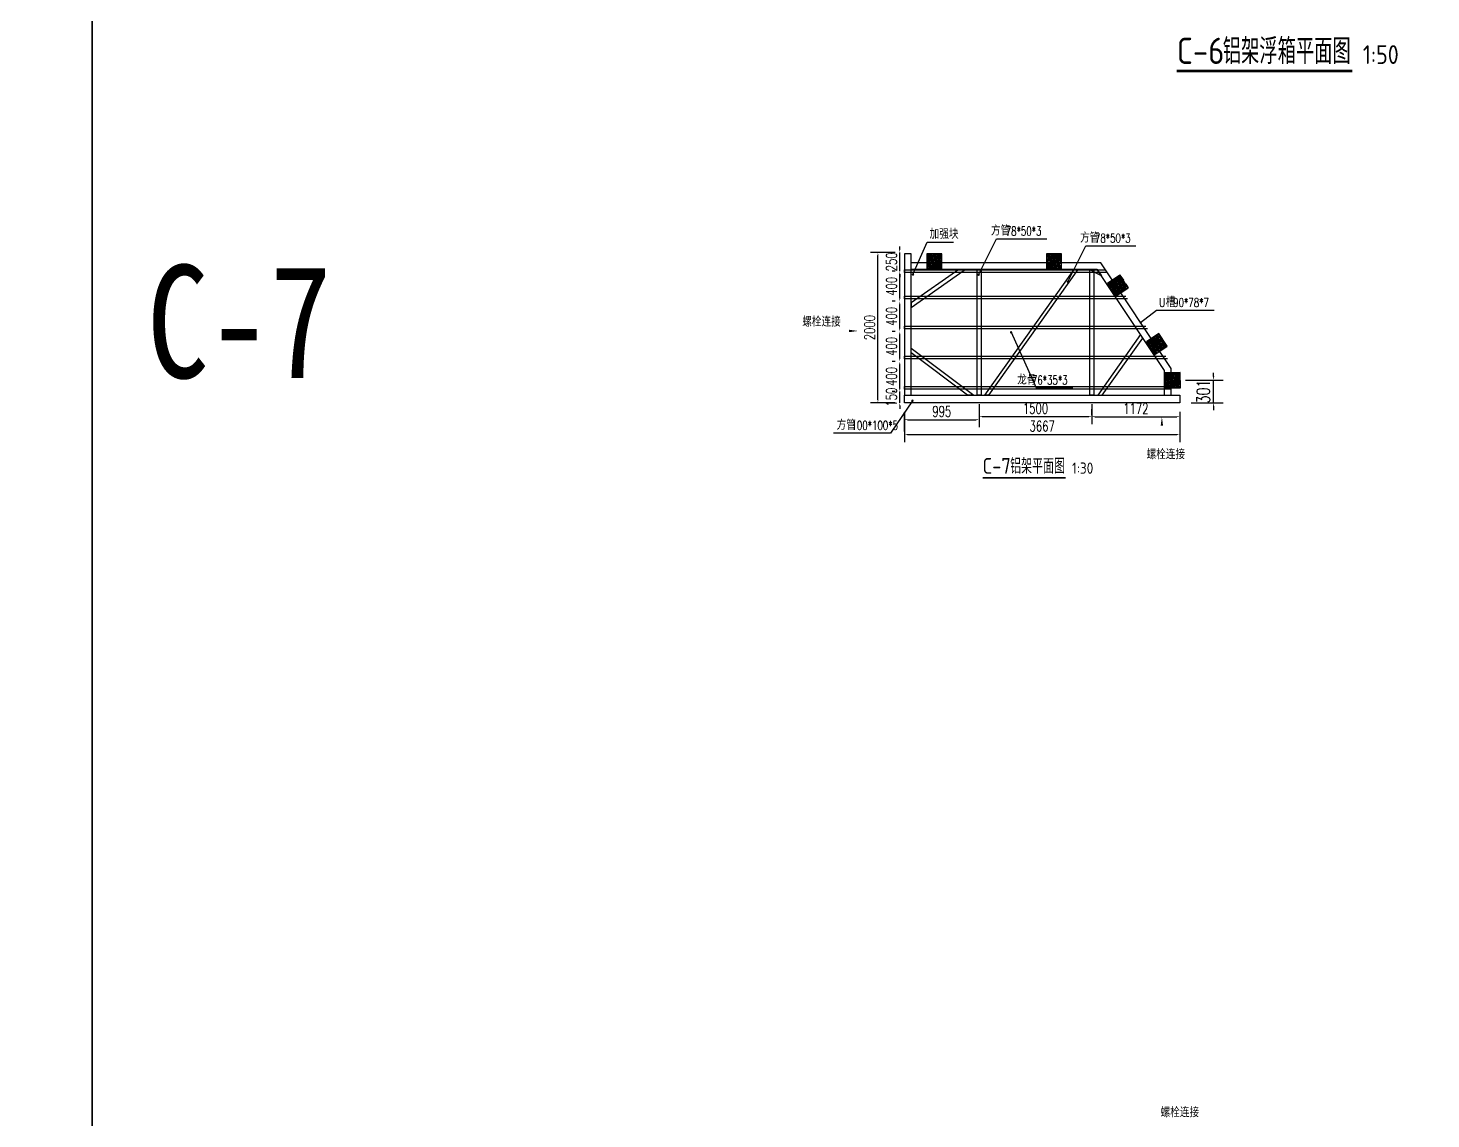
# Model space of a CAD drawing. Extents: x -89702 to 926017, y -610001 to -56924.
# Drawn here: x 23844 to 42509, y -536436 to -521920 of the extents above; entities that cross this region are included whole.
import ezdxf

# ---------------------------------------------------------------- set-up
doc = ezdxf.new("R2010")
doc.units = 0
doc.header["$LTSCALE"] = 10
doc.header["$MEASUREMENT"] = 0
for name, color, linetype in [('BJ02', 2, 'Continuous'), ('DIM_LEAD', 3, 'Continuous'), ('DIM_SYMB', 3, 'Continuous'), ('PUB_TEXT', 7, 'Continuous'), ('W-STEEL_FRAME钢架', 3, 'Continuous'), ('W-STEEL_KEEL钢龙骨', 5, 'Continuous'), ('浮箱U槽', 5, 'Continuous'), ('铝合金', 7, 'Continuous')]:
    doc.layers.add(name, color=color, linetype=linetype)
doc.styles.add('_TCH_DIM', font='SIMPLEX', dxfattribs={"bigfont": 'GBCBIG'})
doc.styles.get("Standard").update_dxf_attribs({"font": 'gbenor.shx', "bigfont": 'gbcbig.shx'})
doc.styles.add('STANDARD_T3', font='simplex.shx', dxfattribs={"width": 0.7, "bigfont": 'gbcbig.shx'})
doc.styles.add('黑体', font='simhei.ttf', dxfattribs={"width": 0.8})
doc.dimstyles.new('W&&40', dxfattribs={"dimtxt": 140, "dimasz": 40, "dimexe": 100, "dimexo": 120, "dimgap": 40, "dimtad": 1, "dimdec": 0, "dimzin": 0, "dimdsep": 46, "dimtxsty": 'STANDARD_T3', "dimcen": 0.09, "dimclrd": 1, "dimclre": 1, "dimclrt": 7, "dimazin": 2, "dimtfac": 1, "dimtdec": 0, "dimtix": 1, "dimtmove": 2, "dimatfit": 3, "dimfxl": 0, "dimtolj": 1, "dimtzin": 0, "dimarcsym": 0})
doc.dimstyles.new('W&&50', dxfattribs={"dimtxt": 175, "dimasz": 50, "dimexe": 125, "dimexo": 150, "dimgap": 50, "dimtad": 1, "dimdec": 0, "dimzin": 0, "dimdsep": 46, "dimtxsty": 'STANDARD_T3', "dimcen": 0.09, "dimclrd": 1, "dimclre": 1, "dimclrt": 7, "dimazin": 2, "dimtfac": 1, "dimtdec": 0, "dimtix": 1, "dimtmove": 2, "dimatfit": 3, "dimfxl": 0, "dimtolj": 1, "dimtzin": 0, "dimarcsym": 0})

# ---------------------------------------------------------------- blocks, each defined once
blk = doc.blocks.new('01')
h = blk.add_hatch()
h.set_pattern_fill('HOUND', color=77, scale=5)
h.set_pattern_definition([(0, (0, 0), (31.75, 7.9375), [127, -63.5]), (90, (0, 0), (-7.9375, -31.75), [127, -63.5])])
h.paths.add_polyline_path([(50227, 12928), (50227, 12728), (50427, 12728), (50427, 12928)])
h.paths.add_polyline_path([(50382, 12893, -1), (50402, 12893, -1)], flags=16)
h.paths.add_polyline_path([(50252, 12893, -1), (50272, 12893, -1)], flags=16)
h.paths.add_polyline_path([(50402, 12763, -1), (50382, 12763, -1)], flags=16)
h.paths.add_polyline_path([(50272, 12763, -1), (50252, 12763, -1)], flags=16)
at = {"color": 251}
blk.add_lwpolyline([(50227, 12928), (50427, 12928), (50427, 12728), (50227, 12728)], close=True, dxfattribs=at)
at = {"color": 6}
for centre in [(50262, 12893), (50392, 12893), (50262, 12763), (50392, 12763)]:
    blk.add_circle(centre, 10, dxfattribs=at)
blk = doc.blocks.new('C-7')
at = {"layer": 'BJ02'}
blk.add_lwpolyline([(586270, 23822), (586270, 23822)], dxfattribs=at)
at = {"layer": 'W-STEEL_FRAME钢架', "color": 1}
for points in [[(586270, 26350), (586270, 26410), (585511, 26952), (585461, 26919)], [(586267, 26297), (586267, 26247), (584597, 26247), (584597, 26297)], [(586270, 24897), (586270, 24847), (584597, 26035), (584597, 26085)], [(586267, 24797), (586267, 24747), (584597, 24747), (584597, 24797)], [(585705, 23867), (585642, 23867), (586270, 24703), (586270, 24619)], [(585039, 23867), (585102, 23867), (584597, 24584), (584597, 24500)]]:
    blk.add_lwpolyline(points, close=True, dxfattribs=at)
at = {"layer": 'W-STEEL_KEEL钢龙骨', "color": 4}
for points in [[(585787, 27278), (585787, 23777), (585752, 23777), (585752, 27255)], [(586187, 27328), (586187, 23777), (586152, 23777), (586152, 27328)], [(585387, 27012), (585387, 23777), (585352, 23777), (585352, 26988)], [(584987, 26745), (584987, 23777), (584952, 23777), (584952, 26722)], [(584638, 26478), (584638, 23777), (584603, 23777), (584603, 26455)]]:
    blk.add_lwpolyline(points, dxfattribs=at)
at = {"layer": 'W-STEEL_KEEL钢龙骨', "color": 1}
blk.add_lwpolyline([(584597, 26234), (584597, 26343), (584681, 26399), (584597, 26234)], dxfattribs=at)
at = {"layer": '铝合金', "color": 2}
blk.add_lwpolyline([(586270, 27444), (586370, 27444), (586370, 23777), (586270, 23777), (586270, 27444)], dxfattribs=at)
at = {"layer": '铝合金', "color": 6}
for points in [[(586270, 27328), (585912, 27328), (584507, 26392), (584507, 23867)], [(586270, 27238), (585939, 27238), (584597, 26343), (584597, 23867)]]:
    blk.add_lwpolyline(points, dxfattribs=at)
at = {"layer": '铝合金', "color": 2}
blk.add_lwpolyline([(586270, 23777), (586270, 23867), (584390, 23867), (584390, 23777)], close=True, dxfattribs=at)
at = {"color": 4, "xscale": -1}
for p, rotation in [((535634, 39740), 180.4962871280426), ((536598, 9895), 213.6880317953241), ((535820, 9377), 213.6880317953241), ((597315, 76095), 90.00000000000007), ((597315, 74504), 90.00000000000007)]:
    blk.add_blockref('01', p, dxfattribs=dict(at, rotation=rotation))
blk = doc.blocks.new('*D359')
at = {"layer": 'Defpoints', "color": 0, "transparency": 16777216}
for p in [(35442, -526756), (35503, -526756), (35503, -526906)]:
    blk.add_point(p, dxfattribs=at)
at = {"layer": '浮箱U槽', "color": 1, "lineweight": -2, "transparency": 16777216}
for p, q in [((35442, -526716), (35442, -526676)), ((35383, -526756), (35342, -526756)), ((35442, -526906), (35442, -526756)), ((35383, -526906), (35342, -526906)), ((35442, -526946), (35442, -526986))]:
    blk.add_line(p, q, dxfattribs=at)
at = {"layer": '浮箱U槽', "color": 1, "transparency": 16777216}
for points in [[(35435, -526716), (35449, -526716), (35442, -526756)], [(35435, -526946), (35449, -526946), (35442, -526906)]]:
    blk.add_solid(points, dxfattribs=at)
at = {"layer": '浮箱U槽', "color": 7, "transparency": 16777216, "insert": (35332, -526831), "char_height": 140, "attachment_point": 5, "rotation": 90, "style": 'STANDARD_T3'}
blk.add_mtext('\\A1;150', dxfattribs=at)
blk = doc.blocks.new('*D360')
at = {"layer": 'Defpoints', "color": 0, "transparency": 16777216}
for p in [(35442, -526356), (35503, -526356), (35503, -526756)]:
    blk.add_point(p, dxfattribs=at)
at = {"layer": '浮箱U槽', "color": 1, "lineweight": -2, "transparency": 16777216}
for p, q in [((35383, -526356), (35342, -526356)), ((35442, -526716), (35442, -526396)), ((35383, -526756), (35342, -526756))]:
    blk.add_line(p, q, dxfattribs=at)
at = {"layer": '浮箱U槽', "color": 1, "transparency": 16777216}
for points in [[(35435, -526396), (35449, -526396), (35442, -526356)], [(35435, -526716), (35449, -526716), (35442, -526756)]]:
    blk.add_solid(points, dxfattribs=at)
at = {"layer": '浮箱U槽', "color": 7, "transparency": 16777216, "insert": (35332, -526556), "char_height": 140, "attachment_point": 5, "rotation": 90, "style": 'STANDARD_T3'}
blk.add_mtext('\\A1;400', dxfattribs=at)
blk = doc.blocks.new('*D361')
at = {"layer": 'Defpoints', "color": 0, "transparency": 16777216}
for p in [(35442, -525956), (35503, -525956), (35503, -526356)]:
    blk.add_point(p, dxfattribs=at)
at = {"layer": '浮箱U槽', "color": 1, "lineweight": -2, "transparency": 16777216}
for p, q in [((35383, -525956), (35342, -525956)), ((35442, -526316), (35442, -525996)), ((35383, -526356), (35342, -526356))]:
    blk.add_line(p, q, dxfattribs=at)
at = {"layer": '浮箱U槽', "color": 1, "transparency": 16777216}
for points in [[(35435, -525996), (35449, -525996), (35442, -525956)], [(35435, -526316), (35449, -526316), (35442, -526356)]]:
    blk.add_solid(points, dxfattribs=at)
at = {"layer": '浮箱U槽', "color": 7, "transparency": 16777216, "insert": (35332, -526156), "char_height": 140, "attachment_point": 5, "rotation": 90, "style": 'STANDARD_T3'}
blk.add_mtext('\\A1;400', dxfattribs=at)
blk = doc.blocks.new('*D362')
at = {"layer": 'Defpoints', "color": 0, "transparency": 16777216}
for p in [(35442, -525556), (35503, -525556), (35503, -525956)]:
    blk.add_point(p, dxfattribs=at)
at = {"layer": '浮箱U槽', "color": 1, "lineweight": -2, "transparency": 16777216}
for p, q in [((35383, -525556), (35342, -525556)), ((35442, -525916), (35442, -525596)), ((35383, -525956), (35342, -525956))]:
    blk.add_line(p, q, dxfattribs=at)
at = {"layer": '浮箱U槽', "color": 1, "transparency": 16777216}
for points in [[(35435, -525596), (35449, -525596), (35442, -525556)], [(35435, -525916), (35449, -525916), (35442, -525956)]]:
    blk.add_solid(points, dxfattribs=at)
at = {"layer": '浮箱U槽', "color": 7, "transparency": 16777216, "insert": (35332, -525756), "char_height": 140, "attachment_point": 5, "rotation": 90, "style": 'STANDARD_T3'}
blk.add_mtext('\\A1;400', dxfattribs=at)
blk = doc.blocks.new('*D363')
at = {"layer": 'Defpoints', "color": 0, "transparency": 16777216}
for p in [(35442, -525156), (35503, -525156), (35503, -525556)]:
    blk.add_point(p, dxfattribs=at)
at = {"layer": '浮箱U槽', "color": 1, "lineweight": -2, "transparency": 16777216}
for p, q in [((35383, -525156), (35342, -525156)), ((35442, -525516), (35442, -525196)), ((35383, -525556), (35342, -525556))]:
    blk.add_line(p, q, dxfattribs=at)
at = {"layer": '浮箱U槽', "color": 1, "transparency": 16777216}
for points in [[(35435, -525196), (35449, -525196), (35442, -525156)], [(35435, -525516), (35449, -525516), (35442, -525556)]]:
    blk.add_solid(points, dxfattribs=at)
at = {"layer": '浮箱U槽', "color": 7, "transparency": 16777216, "insert": (35332, -525356), "char_height": 140, "attachment_point": 5, "rotation": 90, "style": 'STANDARD_T3'}
blk.add_mtext('\\A1;400', dxfattribs=at)
blk = doc.blocks.new('*D364')
at = {"layer": 'Defpoints', "color": 0, "transparency": 16777216}
for p in [(35442, -524906), (35502, -524906), (35503, -525156)]:
    blk.add_point(p, dxfattribs=at)
at = {"layer": '浮箱U槽', "color": 1, "lineweight": -2, "transparency": 16777216}
for p, q in [((35442, -524866), (35442, -524826)), ((35382, -524906), (35342, -524906)), ((35442, -525156), (35442, -524906)), ((35383, -525156), (35342, -525156)), ((35442, -525196), (35442, -525236))]:
    blk.add_line(p, q, dxfattribs=at)
at = {"layer": '浮箱U槽', "color": 1, "transparency": 16777216}
for points in [[(35435, -524866), (35449, -524866), (35442, -524906)], [(35435, -525196), (35449, -525196), (35442, -525156)]]:
    blk.add_solid(points, dxfattribs=at)
at = {"layer": '浮箱U槽', "color": 7, "transparency": 16777216, "insert": (35332, -525031), "char_height": 140, "attachment_point": 5, "rotation": 90, "style": 'STANDARD_T3'}
blk.add_mtext('\\A1;250', dxfattribs=at)
blk = doc.blocks.new('*D365')
at = {"layer": 'Defpoints', "color": 0, "transparency": 16777216}
for p in [(35152, -524906), (35502, -524906), (35502, -526906)]:
    blk.add_point(p, dxfattribs=at)
at = {"layer": '浮箱U槽', "color": 1, "lineweight": -2, "transparency": 16777216}
for p, q in [((35382, -524906), (35052, -524906)), ((35152, -526866), (35152, -524946)), ((35382, -526906), (35052, -526906))]:
    blk.add_line(p, q, dxfattribs=at)
at = {"layer": '浮箱U槽', "color": 1, "transparency": 16777216}
for points in [[(35145, -524946), (35158, -524946), (35152, -524906)], [(35145, -526866), (35158, -526866), (35152, -526906)]]:
    blk.add_solid(points, dxfattribs=at)
at = {"layer": '浮箱U槽', "color": 7, "transparency": 16777216, "insert": (35042, -525906), "char_height": 140, "attachment_point": 5, "rotation": 90, "style": 'STANDARD_T3'}
blk.add_mtext('\\A1;2000', dxfattribs=at)
blk = doc.blocks.new('*D366')
at = {"layer": 'Defpoints', "color": 0, "transparency": 16777216}
for p in [(36498, -526803), (37998, -526803), (36498, -527091)]:
    blk.add_point(p, dxfattribs=at)
at = {"layer": '浮箱U槽', "color": 1, "lineweight": -2, "transparency": 16777216}
for p, q in [((36498, -526923), (36498, -527191)), ((37998, -526923), (37998, -527191)), ((37958, -527091), (36538, -527091))]:
    blk.add_line(p, q, dxfattribs=at)
at = {"layer": '浮箱U槽', "color": 1, "transparency": 16777216}
for points in [[(36538, -527085), (36538, -527098), (36498, -527091)], [(37958, -527085), (37958, -527098), (37998, -527091)]]:
    blk.add_solid(points, dxfattribs=at)
at = {"layer": '浮箱U槽', "color": 7, "transparency": 16777216, "insert": (37248, -526981), "char_height": 140, "attachment_point": 5, "style": 'STANDARD_T3'}
blk.add_mtext('\\A1;1500', dxfattribs=at)
blk = doc.blocks.new('*D367')
at = {"layer": 'Defpoints', "color": 0, "transparency": 16777216}
for p in [(35503, -526906), (39170, -526906), (39170, -527328)]:
    blk.add_point(p, dxfattribs=at)
at = {"layer": '浮箱U槽', "color": 1, "lineweight": -2, "transparency": 16777216}
for p, q in [((35503, -527026), (35503, -527428)), ((39170, -527026), (39170, -527428)), ((35543, -527328), (39130, -527328))]:
    blk.add_line(p, q, dxfattribs=at)
at = {"layer": '浮箱U槽', "color": 1, "transparency": 16777216}
for points in [[(35543, -527321), (35543, -527334), (35503, -527328)], [(39130, -527321), (39130, -527334), (39170, -527328)]]:
    blk.add_solid(points, dxfattribs=at)
at = {"layer": '浮箱U槽', "color": 7, "transparency": 16777216, "insert": (37337, -527218), "char_height": 140, "attachment_point": 5, "style": 'STANDARD_T3'}
blk.add_mtext('\\A1;3667', dxfattribs=at)
blk = doc.blocks.new('*D368')
at = {"layer": 'Defpoints', "color": 0, "transparency": 16777216}
for p in [(36498, -526928), (36498, -527131), (35503, -527408)]:
    blk.add_point(p, dxfattribs=at)
at = {"layer": '浮箱U槽', "color": 1, "lineweight": -2, "transparency": 16777216}
for p, q in [((35503, -527288), (35503, -527031)), ((36498, -527048), (36498, -527231)), ((35543, -527131), (36458, -527131))]:
    blk.add_line(p, q, dxfattribs=at)
at = {"layer": '浮箱U槽', "color": 1, "transparency": 16777216}
for points in [[(35543, -527124), (35543, -527137), (35503, -527131)], [(36458, -527124), (36458, -527137), (36498, -527131)]]:
    blk.add_solid(points, dxfattribs=at)
at = {"layer": '浮箱U槽', "color": 7, "transparency": 16777216, "insert": (36001, -527021), "char_height": 140, "attachment_point": 5, "style": 'STANDARD_T3'}
blk.add_mtext('\\A1;995', dxfattribs=at)
blk = doc.blocks.new('*D369')
at = {"layer": 'Defpoints', "color": 0, "transparency": 16777216}
for p in [(39169, -527029), (37998, -527191), (39169, -527091)]:
    blk.add_point(p, dxfattribs=at)
at = {"layer": '浮箱U槽', "color": 1, "lineweight": -2, "transparency": 16777216}
for p, q in [((37998, -527071), (37998, -526991)), ((38038, -527091), (39129, -527091)), ((39169, -527149), (39169, -527191))]:
    blk.add_line(p, q, dxfattribs=at)
at = {"layer": '浮箱U槽', "color": 1, "transparency": 16777216}
for points in [[(38038, -527085), (38038, -527098), (37998, -527091)], [(39129, -527085), (39129, -527098), (39169, -527091)]]:
    blk.add_solid(points, dxfattribs=at)
at = {"layer": '浮箱U槽', "color": 7, "transparency": 16777216, "insert": (38584, -526981), "char_height": 140, "attachment_point": 5, "style": 'STANDARD_T3'}
blk.add_mtext('\\A1;1172', dxfattribs=at)
blk = doc.blocks.new('*D1609')
at = {"color": 1, "lineweight": -2, "transparency": 16777216}
for p, q in [((39618, -526556), (39618, -526506)), ((39242, -526606), (39743, -526606)), ((39618, -526906), (39618, -526606)), ((39320, -526906), (39743, -526906)), ((39618, -526956), (39618, -527006))]:
    blk.add_line(p, q, dxfattribs=at)
at = {"color": 1, "transparency": 16777216}
for points in [[(39609, -526556), (39626, -526556), (39618, -526606)], [(39609, -526956), (39626, -526956), (39618, -526906)]]:
    blk.add_solid(points, dxfattribs=at)
at = {"layer": 'Defpoints', "color": 0, "transparency": 16777216}
for p in [(39092, -526606), (39618, -526606), (39170, -526906)]:
    blk.add_point(p, dxfattribs=at)
at = {"color": 7, "transparency": 16777216, "insert": (39480, -526756), "char_height": 175, "attachment_point": 5, "rotation": 90, "style": 'STANDARD_T3'}
blk.add_mtext('\\A1;301', dxfattribs=at)

msp = doc.modelspace()

# ---------------------------------------------------------------- linework, layer by layer
at = {"layer": 'BJ02'}
for points in [[(-18540, -490906.1), (24698.5, -490906.1), (24698.5, -610000.5), (-18540, -610000.5)], [(24698.5, -490906.1), (67937.1, -490906.1), (67937.1, -610000.5), (24698.5, -610000.5)]]:
    msp.add_lwpolyline(points, close=True, dxfattribs=at)
at = {"layer": 'DIM_LEAD'}
for p, q in [((35617.9, -525200.2), (35807.5, -524766.8)), ((35807.5, -524766.8), (36158.4, -524766.8)), ((36491.4, -525201.8), (36729.3, -524722.8)), ((36729.3, -524722.8), (37398, -524722.8)), ((37678, -525295.8), (37915.9, -524816.9)), ((37915.9, -524816.9), (38584.6, -524816.9)), ((38647.1, -525836.9), (38858.3, -525673.2)), ((38858.3, -525673.2), (39626.1, -525673.2)), ((36922.6, -525968.5), (37255.1, -526706.1)), ((37255.1, -526706.1), (37746.1, -526706.1)), ((35610.3, -526878.2), (35316.7, -527308.4)), ((35316.7, -527308.4), (34560.8, -527308.4))]:
    msp.add_line(p, q, dxfattribs=at)
at = {"layer": 'DIM_LEAD', "const_width": 16}
for points in [[(35614.7, -525207.5, 1), (35621.1, -525192.9, 1)], [(36487.9, -525208.9, 1), (36495, -525194.6, 1)], [(37674.4, -525303, 1), (37681.6, -525288.7, 1)], [(36919.3, -525961.2, 1), (36925.9, -525975.7, 1)], [(38640.8, -525841.8, 1), (38653.5, -525832, 1)], [(35614.8, -526871.6, 1), (35605.8, -526884.8, 1)]]:
    msp.add_lwpolyline(points, format="xyb", close=True, dxfattribs=at)
at = {"layer": 'DIM_SYMB'}
for points, const_width in [([(39127.7, -522489.8), (41463.4, -522489.8)], 35), ([(36543.4, -527906.1), (37650, -527906.1)], 21)]:
    msp.add_lwpolyline(points, dxfattribs=dict(at, const_width=const_width))
for points in [[(34401.7, -525950.4, 0, 0, 0), (34401.7, -525950.4, 0, 0, 0), (34158.5, -525950.4, 0, 0, 0), (34888, -525950.4, 0, 32, 0), (34768, -525950.4, 0, 0, 0)], [(38929.4, -527456.9, 0, 0, 0), (38929.4, -527456.9, 0, 0, 0), (38929.4, -527456.9, 0, 0, 0), (38929.4, -527092.1, 0, 32, 0), (38929.4, -527212.1, 0, 0, 0)]]:
    msp.add_lwpolyline(points, format="xyseb", dxfattribs=at)

# ---------------------------------------------------------------- block references
at = {"layer": 'BJ02', "rotation": 270}
msp.add_blockref('C-7', (11726, 59464.2), dxfattribs=at)

# ---------------------------------------------------------------- texts
at = {"layer": 'PUB_TEXT', "color": 7}
for s, height, p in [('C-6', 350, (39127.7, -522397.4)), ('铝架浮箱平面图', 337.59, (39740.2, -522397.4)), ('1:50', 250, (41603.4, -522397.4)), ('C-7', 210, (36543.4, -527850.7)), ('铝架平面图', 202.55, (36910.9, -527850.7)), ('1:30', 150, (37734, -527850.7))]:
    msp.add_text(s, height=height, dxfattribs=at).set_placement(p)
at = {"layer": 'PUB_TEXT', "color": 7, "style": '_TCH_DIM'}
for s, height, p in [('加强块', 135.04, (35839.4, -524724.8)), ('方管', 135.04, (36655.4, -524680.8)), ('方管', 135.04, (37842, -524774.9)), ('槽', 135, (38981.8, -525631.2)), ('螺栓连接', 135.04, (34143.9, -525892.8)), ('龙骨', 135.04, (37003.5, -526664.1)), ('方管', 135.04, (34602.8, -527266.4)), ('螺栓连接', 135.04, (38725.3, -527657.3)), ('螺栓连接', 135.04, (38912.3, -536413.4))]:
    msp.add_text(s, height=height, dxfattribs=at).set_placement(p)
at = {"layer": 'PUB_TEXT', "color": 7, "style": '_TCH_DIM', "width": 0.705882}
for s, p in [('78*50*3', (36852, -524680.8)), ('78*50*3', (38038.6, -524774.9)), ('U', (38893.8, -525631.2)), ('90*78*7', (39080.1, -525631.2)), ('76*35*3', (37200.1, -526664.1)), ('100*100*5', (34799.4, -527266.4))]:
    msp.add_text(s, height=119, dxfattribs=at).set_placement(p)
at = {"layer": 'PUB_TEXT', "style": '黑体', "width": 0.8}
msp.add_text('C-7', height=1502.11, dxfattribs=at).set_placement((25428, -526575.7))

# ---------------------------------------------------------------- dimensions: what is measured, and where the dimension line sits
at = {"color": 4}
dim = msp.add_linear_dim(base=(39617.5835, -526605.5504), p1=(39170.4877, -526906.0788), p2=(39091.6632, -526605.5504), angle=90, dimstyle='W&&50', dxfattribs=at)
dim.commit()
dim.dimension.update_dxf_attribs({"geometry": '*D1609', "text_midpoint": (39480.0835, -526755.8146)})
at = {"layer": '浮箱U槽'}
for base, p1, p2, picture, middle in [((35441.9, -524906.1), (35503.2, -525156.2), (35501.7, -524906.1), '*D364', (35331.9, -525031.1)), ((35151.7, -524906.1), (35501.7, -526906.1), (35501.7, -524906.1), '*D365', (35041.7, -525906.1)), ((35441.9, -525156.2), (35503.2, -525556.2), (35503.2, -525156.2), '*D363', (35331.9, -525356.2)), ((35441.9, -525556.2), (35503.2, -525956.2), (35503.2, -525556.2), '*D362', (35331.9, -525756.2)), ((35441.9, -525956.2), (35503.2, -526356.2), (35503.2, -525956.2), '*D361', (35331.9, -526156.2)), ((35441.9, -526356.2), (35503.2, -526756.2), (35503.2, -526356.2), '*D360', (35331.9, -526556.2)), ((35441.9, -526756.2), (35503.2, -526906.1), (35503.2, -526756.2), '*D359', (35331.9, -526831.1))]:
    dim = msp.add_linear_dim(base=base, p1=p1, p2=p2, angle=90, dimstyle='W&&40', dxfattribs=at)
    dim.commit()
    dim.dimension.update_dxf_attribs({"geometry": picture, "text_midpoint": middle})
for base, p1, p2, picture, middle in [((36497.9, -527091.4), (37997.9, -526803.1), (36497.9, -526803.1), '*D366', (37247.9, -526981.4)), ((39169.437, -527091.3877), (37997.9322, -527191.3877), (39169.437, -527029.1777), '*D369', (38583.6846, -526981.3877)), ((39170.5, -527327.5), (35503.2, -526906.1), (39170.5, -526906.1), '*D367', (37336.9, -527217.5)), ((36498.3, -527130.7), (35503.2, -527407.7), (36498.3, -526927.5), '*D368', (36000.8, -527020.7))]:
    dim = msp.add_linear_dim(base=base, p1=p1, p2=p2, dimstyle='W&&40', dxfattribs=at)
    dim.commit()
    dim.dimension.update_dxf_attribs({"geometry": picture, "text_midpoint": middle})

doc.saveas('drawing.dxf')
